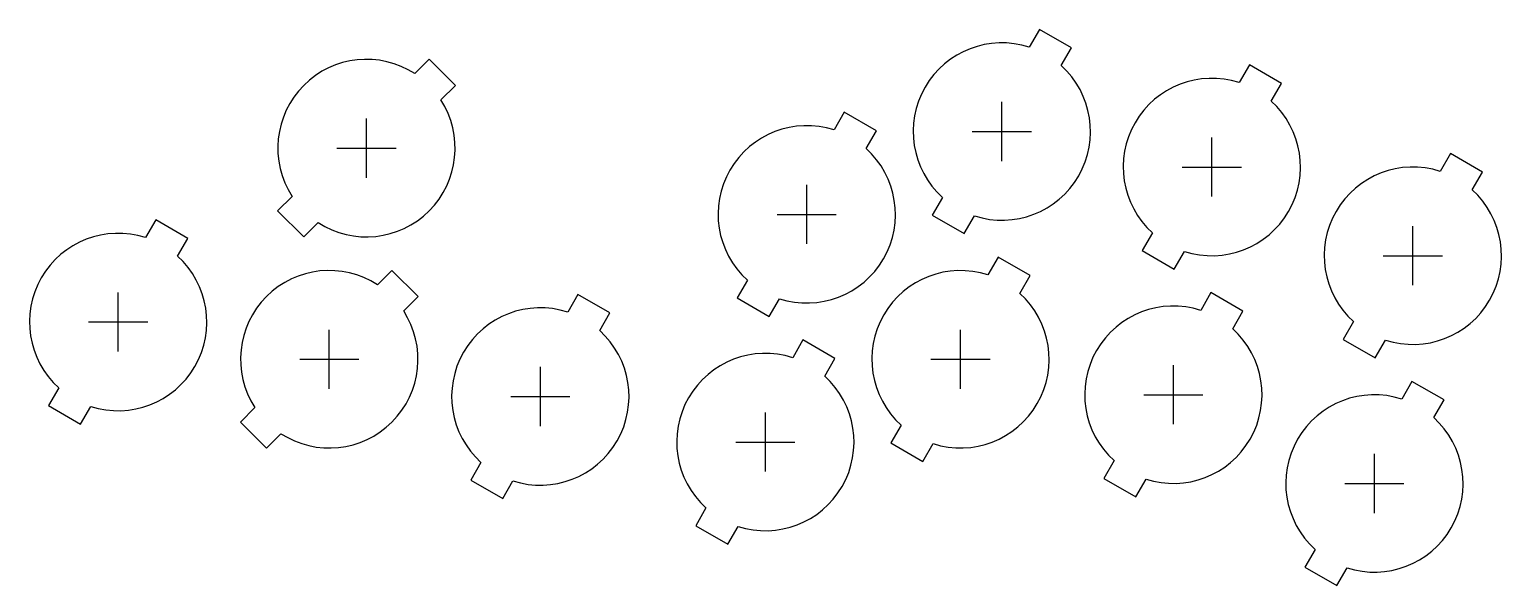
# Model space of a CAD drawing. Header units: millimetres. Extents: x -41 to 159, y -31 to 45.
import ezdxf

# ---------------------------------------------------------------- set-up
doc = ezdxf.new("R2010")
doc.units = ezdxf.units.MM
doc.layers.add('BUTTONS', color=1, linetype='Continuous')
doc.layers.add('REFERENCE', color=8, linetype='Continuous')

msp = doc.modelspace()

# ---------------------------------------------------------------- linework, layer by layer
at = {"layer": 'BUTTONS'}
for points in [[(94.7, 42.21, 0.809427), (82.97, 21.89), (81.58, 19.49), (85.92, 16.99), (87.3, 19.39, 0.809427), (99.03, 39.71), (100.42, 42.11), (96.08, 44.61)], [(11.57, 38.63, 0.809427), (-5.03, 22.03), (-6.99, 20.07), (-3.45, 16.54), (-1.5, 18.49, 0.809427), (15.1, 35.09), (17.06, 37.04), (13.52, 40.58)], [(123.1, 37.41, 0.809427), (111.37, 17.09), (109.98, 14.69), (114.32, 12.19), (115.7, 14.59, 0.809427), (127.43, 34.91), (128.82, 37.31), (124.48, 39.81)], [(68.3, 31.01, 0.809427), (56.57, 10.69), (55.18, 8.29), (59.52, 5.79), (60.9, 8.19, 0.809427), (72.63, 28.51), (74.02, 30.91), (69.68, 33.41)], [(150.3, 25.41, 0.809427), (138.57, 5.09), (137.18, 2.69), (141.52, 0.19), (142.9, 2.59, 0.809427), (154.63, 22.91), (156.02, 25.31), (151.68, 27.81)], [(-24.86, 16.45, 0.809427), (-36.59, -3.88), (-37.97, -6.27), (-33.64, -8.77), (-32.26, -6.38, 0.809427), (-20.53, 13.95), (-19.14, 16.34), (-23.47, 18.84)], [(6.53, 10.07, 0.809427), (-10.07, -6.53), (-12.02, -8.49), (-8.49, -12.02), (-6.53, -10.07, 0.809427), (10.07, 6.53), (12.02, 8.49), (8.49, 12.02)], [(89.1, 11.41, 0.809427), (77.37, -8.91), (75.98, -11.31), (80.32, -13.81), (81.7, -11.41, 0.809427), (93.43, 8.91), (94.82, 11.31), (90.48, 13.81)], [(32.26, 6.38, 0.809427), (20.53, -13.95), (19.14, -16.34), (23.47, -18.84), (24.86, -16.45, 0.809427), (36.59, 3.88), (37.97, 6.27), (33.64, 8.77)], [(117.9, 6.61, 0.809427), (106.17, -13.71), (104.78, -16.11), (109.12, -18.61), (110.5, -16.21, 0.809427), (122.23, 4.11), (123.62, 6.51), (119.28, 9.01)], [(62.7, 0.21, 0.809427), (50.97, -20.11), (49.58, -22.51), (53.92, -25.01), (55.3, -22.61, 0.809427), (67.03, -2.29), (68.42, 0.11), (64.08, 2.61)], [(145.1, -5.39, 0.809427), (133.37, -25.71), (131.98, -28.11), (136.32, -30.61), (137.7, -28.21, 0.809427), (149.43, -7.89), (150.82, -5.49), (146.48, -2.99)]]:
    msp.add_lwpolyline(points, format="xyb", close=True, dxfattribs=at)
at = {"layer": 'REFERENCE'}
for p, q in [((91, 26.8), (91, 34.8)), ((5.04, 24.56), (5.04, 32.56)), ((87, 30.8), (95, 30.8)), ((119.4, 22), (119.4, 30)), ((1.04, 28.56), (9.04, 28.56)), ((115.4, 26), (123.4, 26)), ((64.6, 15.6), (64.6, 23.6)), ((60.6, 19.6), (68.6, 19.6)), ((146.6, 10), (146.6, 18)), ((142.6, 14), (150.6, 14)), ((-28.56, 1.04), (-28.56, 9.04)), ((-32.56, 5.04), (-24.56, 5.04)), ((0, -4), (0, 4)), ((85.4, -4), (85.4, 4)), ((-4, 0), (4, 0)), ((81.4, 0), (89.4, 0)), ((28.56, -9.04), (28.56, -1.04)), ((114.2, -8.8), (114.2, -0.8)), ((24.56, -5.04), (32.56, -5.04)), ((110.2, -4.8), (118.2, -4.8)), ((59, -15.2), (59, -7.2)), ((55, -11.2), (63, -11.2)), ((141.4, -20.8), (141.4, -12.8)), ((137.4, -16.8), (145.4, -16.8))]:
    msp.add_line(p, q, dxfattribs=at)

doc.saveas('drawing.dxf')
